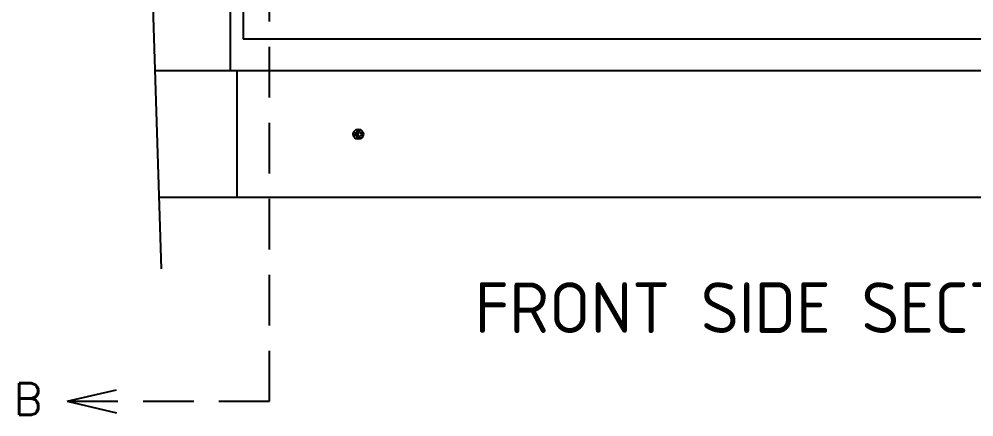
# Model space of a CAD drawing. Header units: inches. Extents: x 564911 to 603980, y 458630 to 507164.
# Drawn here: x 590278 to 591033, y 497818 to 498132 of the extents above; entities that cross this region are included whole.
import ezdxf
from ezdxf.enums import TextEntityAlignment as Align

# ---------------------------------------------------------------- set-up
doc = ezdxf.new("R2010")
doc.units = ezdxf.units.IN
doc.header["$MEASUREMENT"] = 0
doc.linetypes.add('DASHED', pattern=[0.75, 0.5, -0.25])
doc.layers.add('ASHADE', color=7, linetype='Continuous')
doc.styles.add('ISO3098B', font='ISO3098B.shx')
doc.styles.add('S', font='SIMPLEX.SHX')

# ---------------------------------------------------------------- blocks, each defined once
blk = doc.blocks.new('M6')
for p, q in [((-3.06, -0.51), (-3.06, 0.49)), ((-2.56, 0.99), (-1.56, 0.99)), ((-1.06, 1.49), (-1.06, 2.49)), ((-0.56, 2.99), (0.44, 2.99)), ((-0.06, -0.01), (-0.06, 2.99)), ((0.94, 2.49), (0.94, 1.49)), ((1.44, 0.99), (2.44, 0.99)), ((2.94, 0.49), (2.94, -0.51)), ((-0.06, -0.01), (-3.06, -0.01)), ((-1.56, -1.01), (-2.56, -1.01)), ((-1.06, -2.51), (-1.06, -1.51)), ((0.44, -3.01), (-0.56, -3.01)), ((-0.06, -3.01), (-0.06, -0.01)), ((0.94, -1.51), (0.94, -2.51)), ((2.44, -1.01), (1.44, -1.01))]:
    blk.add_line(p, q)
blk.add_circle((-0.06, -0.01), 4)
for centre, radius, start, end in [((-2.56, 0.49), 0.5, 90, 180), ((-1.56, 1.49), 0.5, 270, 0), ((-0.56, 2.49), 0.5, 90, 180), ((0.44, 2.49), 0.5, 0, 90), ((0.84, 2.89), 0.1, 0, 90), ((1.44, 1.49), 0.5, 180, 270), ((2.44, 0.49), 0.5, 0, 90), ((-2.56, -0.51), 0.5, 180, 270), ((-1.56, -1.51), 0.5, 0, 90), ((-0.56, -2.51), 0.5, 180, 270), ((0.44, -2.51), 0.5, 270, 0), ((1.44, -1.51), 0.5, 90, 180), ((2.44, -0.51), 0.5, 270, 0)]:
    blk.add_arc(centre, radius, start, end)

msp = doc.modelspace()

# ---------------------------------------------------------------- linework, layer by layer
at = {"color": 2, "linetype": 'DASHED', "ltscale": 80}
for p, q in [((590475.81905, 497829.86386), (590475.81905, 500367.90852)), ((590315.96327, 497829.86386), (590368.51098, 497842.16231)), ((590315.96327, 497829.86386), (590475.81905, 497829.86386)), ((590315.96327, 497829.86386), (590368.51098, 497817.56541))]:
    msp.add_line(p, q, dxfattribs=at)
msp.add_line((590445.15108, 498090.88081), (590445.15108, 500090.88081))
at = {"color": 2}
for p, q in [((590350.99497, 499160.73976), (590390.32876, 497934.50853)), ((590445.15108, 498090.88081), (590385.31281, 498090.88081)), ((590450.15108, 497990.88081), (590388.52051, 497990.88081))]:
    msp.add_line(p, q, dxfattribs=at)
at = {"color": 0}
for p, q in [((591435.16086, 498115.88081), (590455.15108, 498115.88081)), ((591445.15108, 498090.88081), (590445.15108, 498090.88081))]:
    msp.add_line(p, q, dxfattribs=at)
at = {"color": 7}
for p in [(590450.15108, 498090.88081), (591440.15108, 497990.88081)]:
    msp.add_line(p, (590450.15108, 497990.88081), dxfattribs=at)
at = {"layer": 'ASHADE', "color": 7}
msp.add_line((590455.15108, 500090.88081), (590455.15108, 498115.88081), dxfattribs=at)

# ---------------------------------------------------------------- block references
msp.add_blockref('M6', (590546.20611, 498040.86795))

# ---------------------------------------------------------------- texts
at = {"color": 7, "style": 'ISO3098B'}
msp.add_text('FRONT SIDE SECTION VIEW', height=40, dxfattribs=at).set_placement((590958.00739, 497903.85967), align=Align.MIDDLE_CENTER)
at = {"color": 2, "style": 'S'}
msp.add_text('B', height=25, dxfattribs=at).set_placement((590284.81779, 497831.57902), align=Align.MIDDLE_CENTER)

doc.saveas('drawing.dxf')
